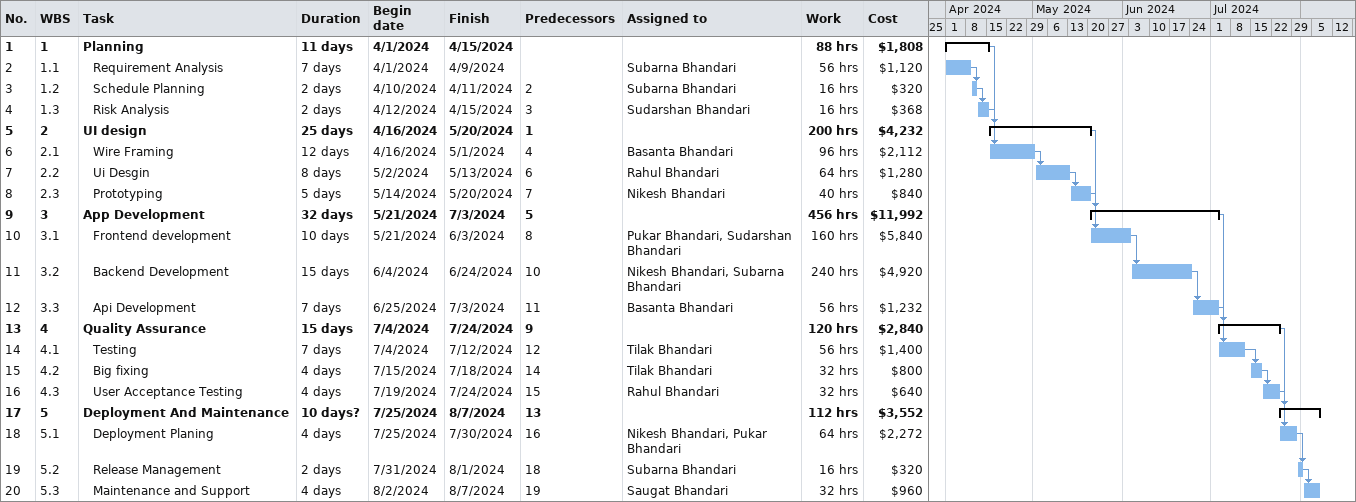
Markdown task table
| ID | WBS | Task | Duration | Start | Finish | Predecessors | Resources | Work (h) | Cost ($) |
|---|---|---|---|---|---|---|---|---|---|
| 1 | 1 | **Planning** | 11d | 2024-04-01 | 2024-04-15 |  |  | 88 | 1808 |
| 2 | 1.1 | Requirement Analysis | 7d | 2024-04-01 | 2024-04-09 |  | Subarna Bhandari | 56 | 1120 |
| 3 | 1.2 | Schedule Planning | 2d | 2024-04-10 | 2024-04-11 | 2 | Subarna Bhandari | 16 | 320 |
| 4 | 1.3 | Risk Analysis | 2d | 2024-04-12 | 2024-04-15 | 3 | Sudarshan Bhandari | 16 | 368 |
| 5 | 2 | **UI design** | 25d | 2024-04-16 | 2024-05-20 | 1 |  | 200 | 4232 |
| 6 | 2.1 | Wire Framing | 12d | 2024-04-16 | 2024-05-01 | 4 | Basanta Bhandari | 96 | 2112 |
| 7 | 2.2 | Ui Desgin | 8d | 2024-05-02 | 2024-05-13 | 6 | Rahul Bhandari | 64 | 1280 |
| 8 | 2.3 | Prototyping | 5d | 2024-05-14 | 2024-05-20 | 7 | Nikesh Bhandari | 40 | 840 |
| 9 | 3 | **App Development** | 32d | 2024-05-21 | 2024-07-03 | 5 |  | 456 | 11992 |
| 10 | 3.1 | Frontend development | 10d | 2024-05-21 | 2024-06-03 | 8 | Pukar Bhandari, Sudarshan Bhandari | 160 | 5840 |
| 11 | 3.2 | Backend Development | 15d | 2024-06-04 | 2024-06-24 | 10 | Nikesh Bhandari, Subarna Bhandari | 240 | 4920 |
| 12 | 3.3 | Api Development | 7d | 2024-06-25 | 2024-07-03 | 11 | Basanta Bhandari | 56 | 1232 |
| 13 | 4 | **Quality Assurance** | 15d | 2024-07-04 | 2024-07-24 | 9 |  | 120 | 2840 |
| 14 | 4.1 | Testing | 7d | 2024-07-04 | 2024-07-12 | 12 | Tilak Bhandari | 56 | 1400 |
| 15 | 4.2 | Big fixing | 4d | 2024-07-15 | 2024-07-18 | 14 | Tilak Bhandari | 32 | 800 |
| 16 | 4.3 | User Acceptance Testing | 4d | 2024-07-19 | 2024-07-24 | 15 | Rahul Bhandari | 32 | 640 |
| 17 | 5 | **Deployment And Maintenance** | 10d? | 2024-07-25 | 2024-08-07 | 13 |  | 112 | 3552 |
| 18 | 5.1 | Deployment Planing | 4d | 2024-07-25 | 2024-07-30 | 16 | Nikesh Bhandari, Pukar Bhandari | 64 | 2272 |
| 19 | 5.2 | Release Management | 2d | 2024-07-31 | 2024-08-01 | 18 | Subarna Bhandari | 16 | 320 |
| 20 | 5.3 | Maintenance and Support | 4d | 2024-08-02 | 2024-08-07 | 19 | Saugat Bhandari | 32 | 960 |
